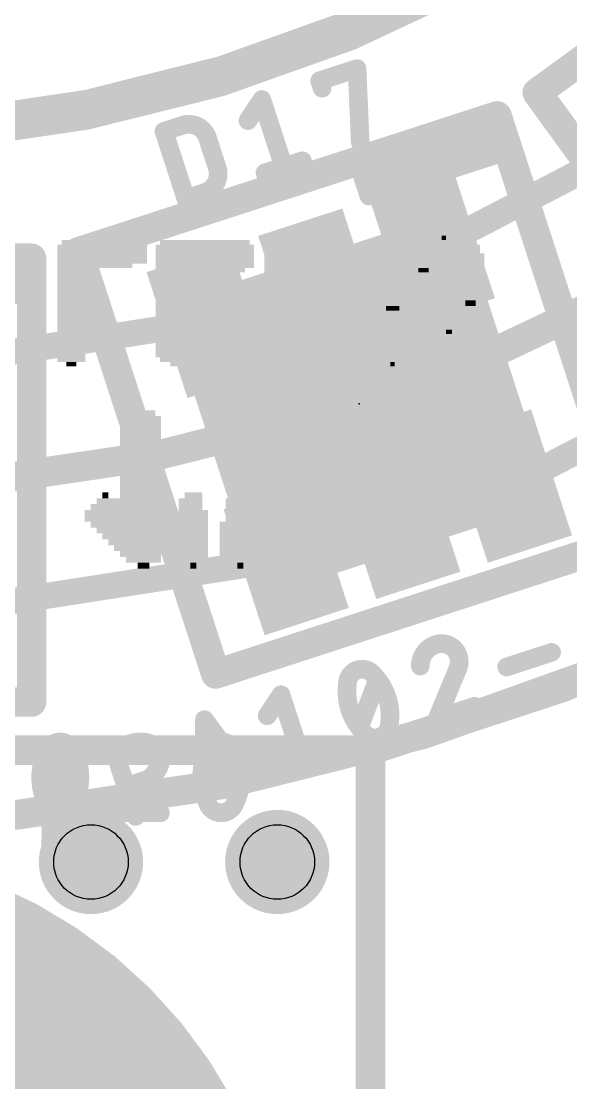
# Model space of a CAD drawing. Extents: x -30 to 92, y -59 to 43.
# Drawn here: x 16.03 to 19.78, y 5.48 to 12.72 of the extents above; entities that cross this region are included whole.
import ezdxf

# ---------------------------------------------------------------- set-up
doc = ezdxf.new("R2010")
doc.units = 0
for name, color, linetype in [('1', 12, 'CONTINUOUS'), ('16', 132, 'CONTINUOUS'), ('17', 110, 'CONTINUOUS'), ('20', 53, 'CONTINUOUS'), ('21', 41, 'CONTINUOUS'), ('22', 40, 'CONTINUOUS'), ('23', 53, 'CONTINUOUS'), ('25', 253, 'CONTINUOUS'), ('27', 253, 'CONTINUOUS'), ('29', 253, 'CONTINUOUS'), ('30', 253, 'CONTINUOUS'), ('31', 253, 'CONTINUOUS'), ('39', 12, 'CONTINUOUS'), ('51', 53, 'CONTINUOUS')]:
    doc.layers.add(name, color=color, linetype=linetype)

# ---------------------------------------------------------------- blocks, each defined once
blk = doc.blocks.new('RECT')
blk.add_solid([(-0.5, -0.5), (0.5, -0.5), (-0.5, 0.5), (0.5, 0.5)])
blk = doc.blocks.new('ROUNDP')
at = {"const_width": 0.5}
blk.add_lwpolyline([(0, -0.25, 1), (0, 0.25, 1), (0, -0.25)], format="xyb", dxfattribs=at)

msp = doc.modelspace()

# ---------------------------------------------------------------- linework, layer by layer
at = {"layer": '1'}
for points, const_width in [([(14.605, 33.655, 2.4142), (26.67, 21.59)], 0.2032), ([(14.605, 7.239, 0.4142), (28.956, 21.59)], 0.2032), ([(18.8165, 11.2042, 1), (18.8575, 11.1254)], 0.0889), ([(17.3221, 10.6265, 1), (17.3085, 10.7143)], 0.0889), ([(19.3419, 9.5875, 1), (19.3828, 9.5085)], 0.0889), ([(17.8474, 9.0097, 1), (17.8338, 9.0975)], 0.0889)]:
    msp.add_lwpolyline(points, format="xyb", dxfattribs=dict(at, const_width=const_width))
at = {"layer": '1', "const_width": 0.1778}
for points in [[(18.837, 11.1648), (20.5448, 12.0538)], [(17.3153, 10.6704), (15.405, 10.375)], [(21.544, 10.6785), (19.3623, 9.548)], [(15.405, 8.675), (17.8406, 9.0536)]]:
    msp.add_lwpolyline(points, dxfattribs=at)
at = {"layer": '16'}
for points, const_width in [([(14.605, 7.239, 0.4142), (28.9878, 21.6218)], 0.2032), ([(18.4658, 7.747, 1), (18.3642, 7.747)], 0.1016), ([(18.415, 7.6962, 1), (18.415, 7.7978)], 0.1016)]:
    msp.add_lwpolyline(points, format="xyb", dxfattribs=dict(at, const_width=const_width))
at = {"layer": '16', "const_width": 0.2032}
for points in [[(10.795, 7.747), (18.415, 7.747)], [(18.415, 7.747), (18.415, 3.81)]]:
    msp.add_lwpolyline(points, dxfattribs=at)
at = {"layer": '20'}
for points, const_width in [([(18.415, 7.747, 0.762), (18.415, 35.433)], 0.2032), ([(5.715, 17.78, 0.6619), (23.495, 17.78)], 0.2032), ([(18.4658, 7.747, 1), (18.3642, 7.747)], 0.1016), ([(18.4015, 7.796, 1), (18.4285, 7.698)], 0.1016)]:
    msp.add_lwpolyline(points, format="xyb", dxfattribs=dict(at, const_width=const_width))
at = {"layer": '20', "const_width": 0.2032}
msp.add_lwpolyline([(18.415, 3.81), (18.415, 7.747)], dxfattribs=at)
at = {"layer": '20'}
for centre in [(16.51, 6.985), (17.78, 6.985)]:
    msp.add_circle(centre, 0.254, dxfattribs=at)
at = {"layer": '21'}
for points, const_width in [([(14.605, 7.239, 1), (14.605, 35.941, 1), (14.605, 7.239)], 0.2032), ([(14.605, 11.9631, 1), (14.605, 31.2169, 1), (14.605, 11.9631)], 0.2032), ([(19.5217, 12.271, 1), (19.5805, 12.1901)], 0.1), ([(19.5916, 12.2599, 1), (19.5107, 12.2012)], 0.1), ([(19.3256, 12.088, 1), (19.2305, 12.0571)], 0.1), ([(19.2935, 12.025, 1), (19.2626, 12.1201)], 0.1), ([(19.3237, 12.0348, 1), (19.2633, 12.0152)], 0.0635), ([(19.3033, 11.9948, 1), (19.2837, 12.0552)], 0.0635), ([(19.2391, 11.8688, 1), (19.2195, 11.9292)], 0.0635), ([(19.4029, 11.8502, 1), (19.3078, 11.8193)], 0.1), ([(19.3078, 11.8193, 1), (19.4029, 11.8502)], 0.1), ([(19.3251, 11.825, 1), (19.3855, 11.8446)], 0.0635), ([(19.3651, 11.8046, 1), (19.3455, 11.865)], 0.0635), ([(18.3326, 11.7462, 1), (18.3523, 11.6858)], 0.0635), ([(18.3727, 11.7258, 1), (18.3123, 11.7062)], 0.0635), ([(18.3635, 11.6511, 1), (18.3832, 11.5907)], 0.0635), ([(18.4036, 11.6307, 1), (18.3432, 11.6111)], 0.0635), ([(18.3432, 11.6111, 1), (18.4036, 11.6307)], 0.0635), ([(18.3945, 11.556, 1), (18.4141, 11.4956)], 0.0635), ([(18.3741, 11.5159, 1), (18.4345, 11.5356)], 0.0635), ([(16.4724, 11.1609, 1), (16.3773, 11.13)], 0.1), ([(16.4094, 11.193, 1), (16.4403, 11.0979)], 0.1), ([(16.155, 11.102, 1), (16.055, 11.102)], 0.1), ([(16.105, 11.052, 1), (16.105, 11.152)], 0.1), ([(16.1367, 11.052, 1), (16.0733, 11.052)], 0.0635), ([(16.105, 11.0203, 1), (16.105, 11.0838)], 0.0635), ([(16.005, 10.9202, 1), (16.005, 10.9838)], 0.0635), ([(16.155, 10.852, 1), (16.055, 10.852)], 0.1), ([(16.055, 10.852, 1), (16.155, 10.852)], 0.1), ([(16.0733, 10.852, 1), (16.1367, 10.852)], 0.0635), ([(16.105, 10.8202, 1), (16.105, 10.8838)], 0.0635), ([(17.3448, 8.3142, 1), (17.3757, 8.2191)], 0.1), ([(17.3127, 8.2512, 1), (17.4078, 8.2821)], 0.1), ([(16.055, 8.075, 1), (16.155, 8.075)], 0.1), ([(16.105, 8.025, 1), (16.105, 8.125)], 0.1)]:
    msp.add_lwpolyline(points, format="xyb", dxfattribs=dict(at, const_width=const_width))
for points, const_width in [([(21.9782, 13.9939), (19.5511, 12.2305)], 0.2), ([(19.5511, 12.2305), (21.3304, 9.7816)], 0.2), ([(19.2781, 12.0725), (16.4249, 11.1455)], 0.2), ([(19.3553, 11.8348), (19.2781, 12.0725)], 0.2), ([(18.3425, 11.716), (19.2935, 12.025)], 0.127), ([(19.2935, 12.025), (19.3553, 11.8348)], 0.127), ([(19.2293, 11.899), (18.3734, 11.6209)], 0.127), ([(19.3553, 11.8348), (18.4043, 11.5258)], 0.127), ([(20.2135, 9.1937), (19.3553, 11.8348)], 0.2), ([(18.3734, 11.6209), (18.3425, 11.716)], 0.127), ([(18.4043, 11.5258), (18.3734, 11.6209)], 0.127), ([(16.4249, 11.1455), (17.3603, 8.2666)], 0.2), ([(16.105, 11.102), (13.105, 11.102)], 0.2), ([(16.105, 10.852), (16.105, 11.102)], 0.2), ([(15.105, 11.052), (16.105, 11.052)], 0.127), ([(16.105, 11.052), (16.105, 10.852)], 0.127), ([(16.005, 10.952), (15.105, 10.952)], 0.127), ([(16.105, 8.075), (16.105, 10.852)], 0.2), ([(16.105, 10.852), (15.105, 10.852)], 0.127), ([(17.3603, 8.2666), (20.2135, 9.1937)], 0.2), ([(13.105, 8.075), (16.105, 8.075)], 0.2)]:
    msp.add_lwpolyline(points, dxfattribs=dict(at, const_width=const_width))
at = {"layer": '23'}
msp.add_point((18.3388, 10.1092), dxfattribs=at)
at = {"layer": '25', "const_width": 0.127}
for points in [[(18.0687, 12.3116), (18.3237, 12.3945)], [(18.3237, 12.3945), (18.3453, 11.8941)], [(18.0853, 12.2606), (18.0687, 12.3116)], [(17.5801, 12.0401), (17.6744, 12.1835)], [(17.6744, 12.1835), (17.8235, 11.7245)], [(17.0077, 11.9669), (17.1352, 12.0083)], [(17.1569, 11.5079), (17.0077, 11.9669)], [(17.3042, 11.9223), (17.3704, 11.7183)], [(17.6961, 11.6831), (17.951, 11.766)], [(17.2844, 11.5493), (17.1569, 11.5079)]]:
    msp.add_lwpolyline(points, dxfattribs=at)
at = {"layer": '25'}
for points, const_width in [([(18.3554, 12.3958, 1), (18.292, 12.3931)], 0.0635), ([(18.3335, 12.3643, 1), (18.3139, 12.4247)], 0.0635), ([(18.0989, 12.3214, 1), (18.0385, 12.3018)], 0.0635), ([(18.0589, 12.3418, 1), (18.0785, 12.2814)], 0.0635), ([(17.7046, 12.1933, 1), (17.6442, 12.1737)], 0.0635), ([(17.7009, 12.1661, 1), (17.6479, 12.201)], 0.0635), ([(18.0551, 12.2508, 1), (18.1155, 12.2704)], 0.0635), ([(17.5535, 12.0575, 1), (17.6066, 12.0226)], 0.0635), ([(17.0379, 11.9767, 1), (16.9775, 11.9571)], 0.0635), ([(16.9979, 11.9971, 1), (17.0176, 11.9367)], 0.0635), ([(17.3042, 11.9223, 0.4142), (17.1352, 12.0083)], 0.127), ([(17.1254, 12.0385, 1), (17.145, 11.9781)], 0.0635), ([(17.145, 11.9781, 1), (17.1254, 12.0385)], 0.0635), ([(17.3344, 11.9321, 1), (17.274, 11.9124)], 0.0635), ([(17.274, 11.9124, 1), (17.3344, 11.9321)], 0.0635), ([(18.3136, 11.8927, 1), (18.377, 11.8954)], 0.0635), ([(17.9608, 11.7358, 1), (17.9412, 11.7962)], 0.0635), ([(17.2844, 11.5493, 0.4142), (17.3704, 11.7183)], 0.127), ([(17.4006, 11.7281, 1), (17.3402, 11.7085)], 0.0635), ([(17.3402, 11.7085, 1), (17.4006, 11.7281)], 0.0635), ([(17.6862, 11.7133, 1), (17.7059, 11.6529)], 0.0635), ([(17.7933, 11.7147, 1), (17.8537, 11.7343)], 0.0635), ([(17.2746, 11.5795, 1), (17.2942, 11.5191)], 0.0635), ([(17.2942, 11.5191, 1), (17.2746, 11.5795)], 0.0635), ([(17.1471, 11.5381, 1), (17.1667, 11.4777)], 0.0635), ([(17.1267, 11.4981, 1), (17.1871, 11.5177)], 0.0635)]:
    msp.add_lwpolyline(points, format="xyb", dxfattribs=dict(at, const_width=const_width))
at = {"layer": '27'}
for points, const_width in [([(18.8616, 8.4685, 0.3252), (18.7545, 8.321)], 0.127), ([(19.0136, 8.3911, 0.4142), (18.8616, 8.4685)], 0.127), ([(18.8518, 8.4987, 1), (18.8714, 8.4383)], 0.0635), ([(18.8714, 8.4383, 1), (18.8518, 8.4987)], 0.0635), ([(19.6594, 8.3843, 1), (19.6397, 8.4446)], 0.0635), ([(19.0044, 8.2894, 0.2052), (19.0136, 8.3911)], 0.127), ([(19.0438, 8.4009, 1), (18.9834, 8.3813)], 0.0635), ([(18.9834, 8.3813, 1), (19.0438, 8.4009)], 0.0635), ([(18.3271, 8.2949, 0.3205), (18.2585, 8.2021)], 0.127), ([(18.437, 8.2601, 0.3205), (18.3271, 8.2949)], 0.127), ([(18.3173, 8.3251, 1), (18.3369, 8.2647)], 0.0635), ([(18.3369, 8.2647, 1), (18.3173, 8.3251)], 0.0635), ([(18.4599, 8.2822, 1), (18.4142, 8.2381)], 0.0635), ([(18.5291, 8.1068, 0.1138), (18.437, 8.2601)], 0.127), ([(18.7227, 8.3209, 1), (18.7862, 8.321)], 0.0635), ([(18.9764, 8.3045, 1), (19.0323, 8.2743)], 0.0635), ([(19.0337, 8.2773, 1), (18.975, 8.3015)], 0.0635), ([(19.3337, 8.3452, 1), (19.3534, 8.2848)], 0.0635), ([(18.2585, 8.2021, 0.1139), (18.2741, 8.0239)], 0.127), ([(18.29, 8.1977, 1), (18.2271, 8.2065)], 0.0635), ([(18.4116, 8.241, 1), (18.4624, 8.2792)], 0.0635), ([(18.4919, 8.2148, 1), (18.4325, 8.2372)], 0.0635), ([(17.8355, 8.1351, 1), (17.7751, 8.1155)], 0.0635), ([(17.8318, 8.1079, 1), (17.7788, 8.1428)], 0.0635), ([(18.2268, 8.2026, 1), (18.2903, 8.2016)], 0.0635), ([(18.5447, 7.9286, 0.1139), (18.5291, 8.1068)], 0.127), ([(18.5593, 8.1166, 1), (18.4989, 8.097)], 0.0635), ([(18.4989, 8.097, 1), (18.5593, 8.1166)], 0.0635), ([(19.1353, 8.0166, 1), (19.1157, 8.077)], 0.0635), ([(18.3043, 8.0338, 1), (18.2439, 8.0141)], 0.0635), ([(18.2741, 8.0239, 0.1139), (18.3662, 7.8706)], 0.127), ([(18.2439, 8.0141, 1), (18.3043, 8.0338)], 0.0635), ([(17.3153, 7.9555, 1), (17.2518, 7.956)], 0.0635), ([(17.309, 7.9746, 1), (17.258, 7.9369)], 0.0635), ([(17.6844, 7.9993, 1), (17.7375, 7.9645)], 0.0635), ([(18.4762, 7.8359, 0.3205), (18.5447, 7.9286)], 0.127), ([(18.5133, 7.933, 1), (18.5762, 7.9242)], 0.0635), ([(18.5765, 7.9281, 1), (18.513, 7.9291)], 0.0635), ([(18.8607, 7.9942, 1), (18.8803, 7.9338)], 0.0635), ([(18.8411, 7.9761, 1), (18.8998, 7.9519)], 0.0635), ([(18.3114, 7.9159, 1), (18.3708, 7.8935)], 0.0635), ([(18.3662, 7.8706, 0.3205), (18.4762, 7.8359)], 0.127), ([(18.3916, 7.8897, 1), (18.3409, 7.8515)], 0.0635), ([(18.3434, 7.8486, 1), (18.3891, 7.8927)], 0.0635), ([(18.4664, 7.8661, 1), (18.486, 7.8057)], 0.0635), ([(18.486, 7.8057, 1), (18.4664, 7.8661)], 0.0635), ([(16.3009, 7.8031, 0.3205), (16.2071, 7.7361)], 0.127), ([(16.3947, 7.7361, 0.3205), (16.3009, 7.8031)], 0.127), ([(16.3009, 7.8348, 1), (16.3009, 7.7714)], 0.0635), ([(16.3009, 7.7714, 1), (16.3009, 7.8348)], 0.0635), ([(16.6557, 7.7852, 1), (16.6754, 7.7248)], 0.0635), ([(16.6957, 7.7648, 1), (16.6354, 7.7452)], 0.0635), ([(16.8629, 7.8031, 0.3252), (16.7155, 7.6959)], 0.127), ([(16.8759, 7.5414, 1), (16.793, 7.7964)], 0.127), ([(16.7832, 7.8266, 1), (16.8029, 7.7662)], 0.0635), ([(16.8029, 7.7662, 1), (16.7832, 7.8266)], 0.0635), ([(16.9836, 7.6824, 0.4142), (16.8629, 7.8031)], 0.127), ([(16.8629, 7.8348, 1), (16.8629, 7.7713)], 0.0635), ([(16.8629, 7.7714, 1), (16.8629, 7.8348)], 0.0635), ([(17.3982, 7.8031, 0.3205), (17.3043, 7.7361)], 0.127), ([(17.492, 7.7361, 0.3205), (17.3982, 7.8031)], 0.127), ([(17.3982, 7.8348, 1), (17.3982, 7.7714)], 0.0635), ([(17.3982, 7.7714, 1), (17.3982, 7.8348)], 0.0635), ([(16.2071, 7.7361, 0.1139), (16.1668, 7.5618)], 0.127), ([(16.177, 7.7464, 1), (16.2371, 7.7258)], 0.0635), ([(16.2356, 7.7222, 1), (16.1785, 7.75)], 0.0635), ([(16.4349, 7.5618, 0.1139), (16.3947, 7.7361)], 0.127), ([(16.4233, 7.75, 1), (16.3662, 7.7222)], 0.0635), ([(16.3647, 7.7258, 1), (16.4248, 7.7464)], 0.0635), ([(16.4329, 7.676, 1), (16.3833, 7.7157)], 0.0635), ([(16.9434, 7.5886, 0.2053), (16.9836, 7.6824)], 0.127), ([(17.0153, 7.6824, 1), (16.9518, 7.6824)], 0.0635), ([(17.3043, 7.7361, 0.1139), (17.2641, 7.5618)], 0.127), ([(17.2743, 7.7464, 1), (17.3344, 7.7258)], 0.0635), ([(17.3329, 7.7222, 1), (17.2758, 7.75)], 0.0635), ([(17.5322, 7.5618, 0.1139), (17.492, 7.7361)], 0.127), ([(17.5205, 7.75, 1), (17.4635, 7.7222)], 0.0635), ([(17.462, 7.7258, 1), (17.522, 7.7464)], 0.0635), ([(17.5302, 7.676, 1), (17.4806, 7.7157)], 0.0635), ([(18.0917, 7.6776, 1), (18.0721, 7.738)], 0.0635), ([(16.2655, 7.6356, 1), (16.2144, 7.5979)], 0.0635), ([(16.2717, 7.6165, 1), (16.2082, 7.617)], 0.0635), ([(16.6853, 7.7056, 1), (16.7457, 7.6861)], 0.0635), ([(16.9518, 7.6824, 1), (17.0153, 7.6824)], 0.0635), ([(17.5199, 7.6186, 1), (17.5003, 7.679)], 0.0635), ([(17.8171, 7.6551, 1), (17.8367, 7.5947)], 0.0635), ([(17.9242, 7.6565, 1), (17.9846, 7.6762)], 0.0635), ([(16.1668, 7.5618, 0.1139), (16.2071, 7.3875)], 0.127), ([(16.1986, 7.5618, 1), (16.1351, 7.5618)], 0.0635), ([(16.3947, 7.3875, 0.1139), (16.4349, 7.5618)], 0.127), ([(16.4667, 7.5618, 1), (16.4032, 7.5618)], 0.0635), ([(16.8661, 7.5716, 1), (16.8857, 7.5112)], 0.0635), ([(16.8857, 7.5112, 1), (16.8661, 7.5716)], 0.0635), ([(16.9215, 7.6116, 1), (16.9653, 7.5656)], 0.0635), ([(16.9676, 7.568, 1), (16.9192, 7.6092)], 0.0635), ([(17.2641, 7.5618, 0.1139), (17.3043, 7.3875)], 0.127), ([(17.2959, 7.5618, 1), (17.2324, 7.5618)], 0.0635), ([(17.2708, 7.6045, 1), (17.2904, 7.5441)], 0.0635), ([(17.492, 7.3875, 0.1139), (17.5322, 7.5618)], 0.127), ([(17.564, 7.5618, 1), (17.5005, 7.5618)], 0.0635), ([(16.1351, 7.5618, 1), (16.1986, 7.5618)], 0.0635), ([(16.4032, 7.5618, 1), (16.4667, 7.5618)], 0.0635), ([(16.7386, 7.5302, 1), (16.7582, 7.4698)], 0.0635), ([(17.2324, 7.5618, 1), (17.2959, 7.5618)], 0.0635), ([(17.5005, 7.5618, 1), (17.564, 7.5618)], 0.0635), ([(17.5601, 7.5277, 1), (17.6112, 7.5654)], 0.0635), ([(16.1689, 7.4476, 1), (16.2184, 7.4079)], 0.0635), ([(17.2479, 7.4473, 1), (17.3114, 7.4469)], 0.0635), ([(17.2661, 7.4476, 1), (17.3157, 7.4079)], 0.0635), ([(16.2371, 7.3978, 1), (16.177, 7.3772)], 0.0635), ([(16.2071, 7.3875, 0.3205), (16.3009, 7.3205)], 0.127), ([(16.1785, 7.3736, 1), (16.2356, 7.4014)], 0.0635), ([(16.3009, 7.3205, 0.3205), (16.3947, 7.3875)], 0.127), ([(16.3009, 7.3522, 1), (16.3009, 7.2888)], 0.0635), ([(16.3009, 7.2888, 1), (16.3009, 7.3522)], 0.0635), ([(16.3662, 7.4014, 1), (16.4233, 7.3736)], 0.0635), ([(16.4248, 7.3772, 1), (16.3647, 7.3978)], 0.0635), ([(16.7155, 7.3522, 1), (16.7155, 7.2888)], 0.0635), ([(16.9836, 7.2888, 1), (16.9836, 7.3522)], 0.0635), ([(17.3043, 7.3875, 0.3205), (17.3982, 7.3205)], 0.127), ([(17.3344, 7.3978, 1), (17.2743, 7.3772)], 0.0635), ([(17.2758, 7.3736, 1), (17.3329, 7.4014)], 0.0635), ([(17.3982, 7.3205, 0.3205), (17.492, 7.3875)], 0.127), ([(17.3982, 7.3522, 1), (17.3982, 7.2888)], 0.0635), ([(17.3982, 7.2888, 1), (17.3982, 7.3522)], 0.0635), ([(17.4635, 7.4014, 1), (17.5205, 7.3736)], 0.0635), ([(17.522, 7.3772, 1), (17.462, 7.3978)], 0.0635), ([(16.4763, 7.2796, 1), (16.4567, 7.34)], 0.0635), ([(16.6913, 7.3411, 1), (16.7397, 7.2999)], 0.0635), ([(16.7845, 7.2862, 1), (16.8449, 7.3058)], 0.0635), ([(16.2272, 7.2654, 1), (16.2469, 7.205)], 0.0635), ([(16.5165, 7.1886, 1), (16.5676, 7.2263)], 0.0635), ([(16.2043, 7.1083, 1), (16.2678, 7.1078)], 0.0635)]:
    msp.add_lwpolyline(points, format="xyb", dxfattribs=dict(at, const_width=const_width))
at = {"layer": '27', "const_width": 0.127}
for points in [[(19.3436, 8.315), (19.6495, 8.4145)], [(19.0044, 8.2894), (18.8705, 7.964)], [(18.3411, 7.9047), (18.4622, 8.226)], [(17.7109, 7.9819), (17.8053, 8.1253)], [(17.8053, 8.1253), (17.9544, 7.6663)], [(18.8705, 7.964), (19.1255, 8.0468)], [(17.2796, 7.4471), (17.2835, 7.9558)], [(17.2835, 7.9558), (17.5856, 7.5465)], [(16.6655, 7.755), (16.793, 7.7964)], [(16.8147, 7.296), (16.6655, 7.755)], [(16.1936, 7.4277), (16.4081, 7.6959)], [(17.2909, 7.4277), (17.5054, 7.6959)], [(17.8269, 7.6249), (18.0819, 7.7078)], [(16.2361, 7.108), (16.2399, 7.6167)], [(16.2399, 7.6167), (16.5421, 7.2075)], [(17.5101, 7.6488), (17.2806, 7.5743)], [(16.9434, 7.5886), (16.7155, 7.3205)], [(16.8759, 7.5414), (16.7484, 7.5)], [(16.7155, 7.3205), (16.9836, 7.3205)], [(16.4665, 7.3098), (16.237, 7.2352)]]:
    msp.add_lwpolyline(points, dxfattribs=at)
at = {"layer": '29', "const_width": 0.3556}
for points in [[(16.51, 6.8072, 1), (16.51, 7.1628, 1), (16.51, 6.8072)], [(17.78, 6.8072, 1), (17.78, 7.1628, 1), (17.78, 6.8072)]]:
    msp.add_lwpolyline(points, format="xyb", dxfattribs=at)
at = {"layer": '30', "const_width": 0.3556}
for points in [[(16.51, 6.8072, 1), (16.51, 7.1628, 1), (16.51, 6.8072)], [(17.78, 6.8072, 1), (17.78, 7.1628, 1), (17.78, 6.8072)]]:
    msp.add_lwpolyline(points, format="xyb", dxfattribs=at)
at = {"layer": '51', "const_width": 0.1}
for points in [[(17.0787, 10.7512), (18.9808, 11.3693)], [(18.9808, 11.3693), (19.5989, 9.4672)], [(18.9487, 11.3063), (18.6634, 11.2136)], [(19.1032, 10.8307), (18.9487, 11.3063)], [(18.6634, 11.2136), (18.8179, 10.738)], [(18.1879, 11.0591), (17.9026, 10.9664)], [(18.3424, 10.5835), (18.1879, 11.0591)], [(17.9026, 10.9664), (18.0571, 10.4908)], [(17.427, 10.8118), (17.1417, 10.7191)], [(17.5816, 10.3363), (17.427, 10.8118)], [(18.8179, 10.738), (19.1032, 10.8307)], [(17.6968, 8.8491), (17.0787, 10.7512)], [(17.1417, 10.7191), (17.2962, 10.2436)], [(18.0571, 10.4908), (18.3424, 10.5835)], [(17.2962, 10.2436), (17.5816, 10.3363)], [(19.3814, 9.9748), (19.096, 9.8821)], [(19.5359, 9.4993), (19.3814, 9.9748)], [(19.096, 9.8821), (19.2506, 9.4066)], [(18.3352, 9.6349), (18.6205, 9.7276)], [(18.6205, 9.7276), (18.775, 9.252)], [(18.4897, 9.1593), (18.3352, 9.6349)], [(17.5744, 9.3877), (17.8597, 9.4804)], [(19.5989, 9.4672), (17.6968, 8.8491)], [(17.8597, 9.4804), (18.0142, 9.0048)], [(19.2506, 9.4066), (19.5359, 9.4993)], [(17.7289, 8.9121), (17.5744, 9.3877)], [(18.775, 9.252), (18.4897, 9.1593)], [(18.0142, 9.0048), (17.7289, 8.9121)]]:
    msp.add_lwpolyline(points, dxfattribs=at)
at = {"layer": '51', "const_width": 0.05}
for points in [[(19.0046, 11.377, 1), (18.9571, 11.3615)], [(18.9886, 11.3455, 1), (18.9731, 11.393)], [(18.9725, 11.314, 1), (18.925, 11.2985)], [(18.9565, 11.2825, 1), (18.941, 11.33)], [(18.6872, 11.2213, 1), (18.6396, 11.2058)], [(18.6557, 11.2373, 1), (18.6711, 11.1898)], [(18.2117, 11.0668, 1), (18.1641, 11.0513)], [(18.1956, 11.0353, 1), (18.1802, 11.0828)], [(17.9264, 10.9741, 1), (17.8788, 10.9586)], [(17.8948, 10.9901, 1), (17.9103, 10.9426)], [(17.4508, 10.8196, 1), (17.4033, 10.8041)], [(17.4348, 10.7881, 1), (17.4193, 10.8356)], [(19.0795, 10.823, 1), (19.127, 10.8385)], [(19.111, 10.807, 1), (19.0955, 10.8545)], [(17.1025, 10.759, 1), (17.0549, 10.7435)], [(17.071, 10.775, 1), (17.0865, 10.7275)], [(18.8102, 10.7618, 1), (18.8257, 10.7143)], [(17.1655, 10.7269, 1), (17.118, 10.7114)], [(17.134, 10.7429, 1), (17.1495, 10.6954)], [(18.7942, 10.7303, 1), (18.8417, 10.7458)], [(18.3186, 10.5758, 1), (18.3662, 10.5913)], [(18.3501, 10.5597, 1), (18.3347, 10.6073)], [(18.0494, 10.5146, 1), (18.0648, 10.467)], [(18.0333, 10.4831, 1), (18.0809, 10.4985)], [(17.5578, 10.3286, 1), (17.6053, 10.344)], [(17.5893, 10.3125, 1), (17.5738, 10.3601)], [(17.2885, 10.2674, 1), (17.304, 10.2198)], [(17.2725, 10.2359, 1), (17.32, 10.2513)], [(19.4051, 9.9825, 1), (19.3576, 9.9671)], [(19.3891, 9.951, 1), (19.3736, 9.9986)], [(19.0883, 9.9059, 1), (19.1038, 9.8583)], [(19.1198, 9.8898, 1), (19.0723, 9.8744)], [(18.6443, 9.7353, 1), (18.5967, 9.7198)], [(18.6282, 9.7038, 1), (18.6128, 9.7514)], [(18.359, 9.6426, 1), (18.3114, 9.6271)], [(18.3275, 9.6586, 1), (18.3429, 9.6111)], [(17.8834, 9.4881, 1), (17.8359, 9.4726)], [(17.8674, 9.4566, 1), (17.8519, 9.5041)], [(19.5121, 9.4915, 1), (19.5596, 9.507)], [(19.5436, 9.4755, 1), (19.5281, 9.523)], [(19.5751, 9.4594, 1), (19.6226, 9.4749)], [(19.6066, 9.4434, 1), (19.5911, 9.4909)], [(17.5981, 9.3954, 1), (17.5506, 9.3799)], [(17.5666, 9.4114, 1), (17.5821, 9.3639)], [(19.2428, 9.4303, 1), (19.2583, 9.3828)], [(19.2268, 9.3988, 1), (19.2743, 9.4143)], [(18.7512, 9.2443, 1), (18.7988, 9.2598)], [(18.7827, 9.2283, 1), (18.7673, 9.2758)], [(18.482, 9.1831, 1), (18.4974, 9.1356)], [(18.4659, 9.1516, 1), (18.5135, 9.1671)], [(18.0219, 8.9811, 1), (18.0065, 9.0286)], [(17.9904, 8.9971, 1), (18.038, 9.0126)], [(17.7211, 8.9359, 1), (17.7366, 8.8884)], [(17.7051, 8.9044, 1), (17.7526, 8.9199)], [(17.689, 8.8729, 1), (17.7045, 8.8253)], [(17.673, 8.8414, 1), (17.7205, 8.8569)]]:
    msp.add_lwpolyline(points, format="xyb", dxfattribs=at)

# ---------------------------------------------------------------- block references
at = {"layer": '1', "xscale": 0.7, "yscale": 0.4, "rotation": 108}
for p in [(18.837, 11.1648), (18.0761, 10.9176), (17.3153, 10.6704), (19.3623, 9.548), (18.6015, 9.3008), (17.8406, 9.0536)]:
    msp.add_blockref('RECT', p, dxfattribs=at)
at = {"layer": '17', "xscale": 6.35, "yscale": 6.35}
msp.add_blockref('ROUNDP', (14.5923, 3.81), dxfattribs=at)
msp.add_blockref('ROUNDP', (14.5923, 3.81), dxfattribs=at)
at = {"layer": '22'}
for p, xscale, yscale in [((16.581, 11.21), 0.54, 0.03), ((17.286, 11.21), 0.61, 0.03), ((17.926, 11.21), 0.41, 0.03), ((18.931, 11.21), 0.32, 0.03), ((18.916, 11.24), 0.03, 0.03), ((16.586, 11.18), 0.61, 0.03), ((16.586, 11.15), 0.61, 0.03), ((17.286, 11.18), 0.67, 0.03), ((17.286, 11.15), 0.67, 0.03), ((17.946, 11.18), 0.51, 0.03), ((17.976, 11.15), 0.57, 0.03), ((18.921, 11.15), 0.48, 0.03), ((18.936, 11.18), 0.45, 0.03), ((16.586, 11.115), 0.61, 0.04), ((16.586, 11.08), 0.61, 0.03), ((17.286, 11.115), 0.67, 0.04), ((17.286, 11.08), 0.67, 0.03), ((17.991, 11.115), 0.6, 0.04), ((18.011, 11.08), 0.64, 0.03), ((18.936, 11.115), 0.51, 0.04), ((18.951, 11.08), 0.48, 0.03), ((16.536, 11.05), 0.51, 0.03), ((16.391, 11.02), 0.22, 0.03), ((16.391, 10.99), 0.22, 0.03), ((17.286, 11.05), 0.67, 0.03), ((17.256, 11.02), 0.61, 0.03), ((17.061, 10.99), 0.22, 0.03), ((18.026, 11.05), 0.67, 0.03), ((18.041, 11.02), 0.7, 0.03), ((17.801, 10.99), 0.22, 0.03), ((18.261, 10.99), 0.26, 0.03), ((18.791, 11.05), 0.16, 0.03), ((18.776, 11.02), 0.07, 0.03), ((19.016, 10.99), 0.35, 0.03), ((19.061, 11.02), 0.26, 0.03), ((19.096, 11.05), 0.19, 0.03), ((16.391, 10.955), 0.22, 0.04), ((16.391, 10.92), 0.22, 0.03), ((17.061, 10.955), 0.22, 0.04), ((17.061, 10.92), 0.22, 0.03), ((17.801, 10.955), 0.22, 0.04), ((17.801, 10.92), 0.22, 0.03), ((18.296, 10.955), 0.25, 0.04), ((18.311, 10.92), 0.22, 0.03), ((18.951, 10.92), 0.42, 0.03), ((18.981, 10.955), 0.42, 0.04), ((16.391, 10.89), 0.22, 0.03), ((16.391, 10.86), 0.22, 0.03), ((17.206, 10.89), 0.51, 0.03), ((17.221, 10.86), 0.54, 0.03), ((17.801, 10.89), 0.22, 0.03), ((17.801, 10.86), 0.22, 0.03), ((18.311, 10.89), 0.22, 0.03), ((18.326, 10.86), 0.19, 0.03), ((18.921, 10.89), 0.42, 0.03), ((18.886, 10.86), 0.35, 0.03), ((16.391, 10.83), 0.22, 0.03), ((16.391, 10.795), 0.22, 0.04), ((17.221, 10.83), 0.54, 0.03), ((17.221, 10.795), 0.54, 0.04), ((17.801, 10.83), 0.22, 0.03), ((17.801, 10.795), 0.22, 0.04), ((18.326, 10.83), 0.19, 0.03), ((18.341, 10.795), 0.22, 0.04), ((18.821, 10.83), 0.22, 0.03), ((18.806, 10.795), 0.19, 0.04), ((19.096, 10.795), 0.07, 0.04), ((16.391, 10.76), 0.22, 0.03), ((16.391, 10.73), 0.22, 0.03), ((16.391, 10.7), 0.22, 0.03), ((17.221, 10.76), 0.54, 0.03), ((17.221, 10.73), 0.54, 0.03), ((17.191, 10.7), 0.48, 0.03), ((17.801, 10.76), 0.22, 0.03), ((17.801, 10.73), 0.22, 0.03), ((17.801, 10.7), 0.22, 0.03), ((18.311, 10.73), 0.22, 0.03), ((18.311, 10.7), 0.22, 0.03), ((18.326, 10.76), 0.19, 0.03), ((18.566, 10.76), 0.09, 0.03), ((18.586, 10.73), 0.13, 0.03), ((18.586, 10.7), 0.13, 0.03), ((18.936, 10.76), 0.45, 0.03), ((18.936, 10.73), 0.45, 0.03), ((18.936, 10.7), 0.45, 0.03), ((16.391, 10.67), 0.22, 0.03), ((16.391, 10.635), 0.22, 0.04), ((17.061, 10.67), 0.22, 0.03), ((17.061, 10.635), 0.22, 0.04), ((17.801, 10.67), 0.22, 0.03), ((17.801, 10.635), 0.22, 0.04), ((18.261, 10.635), 0.26, 0.04), ((18.296, 10.67), 0.25, 0.03), ((18.571, 10.67), 0.16, 0.03), ((18.571, 10.635), 0.16, 0.04), ((18.951, 10.67), 0.42, 0.03), ((18.951, 10.635), 0.28, 0.04), ((16.391, 10.6), 0.22, 0.03), ((16.391, 10.57), 0.22, 0.03), ((17.061, 10.6), 0.22, 0.03), ((17.271, 10.57), 0.64, 0.03), ((17.801, 10.6), 0.22, 0.03), ((18.026, 10.57), 0.67, 0.03), ((18.231, 10.6), 0.32, 0.03), ((18.586, 10.6), 0.19, 0.03), ((18.586, 10.57), 0.19, 0.03), ((18.951, 10.6), 0.04, 0.03), ((16.391, 10.54), 0.22, 0.03), ((16.391, 10.51), 0.22, 0.03), ((16.391, 10.475), 0.22, 0.04), ((17.286, 10.54), 0.67, 0.03), ((17.286, 10.51), 0.67, 0.03), ((17.286, 10.475), 0.67, 0.04), ((18.026, 10.54), 0.67, 0.03), ((18.011, 10.51), 0.64, 0.03), ((17.991, 10.475), 0.6, 0.04), ((18.586, 10.54), 0.19, 0.03), ((18.586, 10.51), 0.19, 0.03), ((18.586, 10.475), 0.19, 0.04), ((16.376, 10.44), 0.19, 0.03), ((16.376, 10.41), 0.19, 0.03), ((17.286, 10.44), 0.67, 0.03), ((17.301, 10.41), 0.64, 0.03), ((17.961, 10.44), 0.54, 0.03), ((17.946, 10.41), 0.45, 0.03), ((18.586, 10.44), 0.19, 0.03), ((18.571, 10.41), 0.16, 0.03), ((16.376, 10.38), 0.07, 0.03), ((17.306, 10.38), 0.51, 0.03), ((17.911, 10.38), 0.26, 0.03), ((18.566, 10.38), 0.03, 0.03), ((16.848, 10.045), 0.2, 0.04), ((16.868, 10.005), 0.24, 0.04), ((16.848, 9.965), 0.28, 0.04), ((16.848, 9.925), 0.28, 0.04), ((16.848, 9.885), 0.28, 0.04), ((16.848, 9.845), 0.28, 0.04), ((16.848, 9.805), 0.28, 0.04), ((16.848, 9.765), 0.28, 0.04), ((16.848, 9.725), 0.28, 0.04), ((16.848, 9.685), 0.28, 0.04), ((16.848, 9.645), 0.28, 0.04), ((16.848, 9.605), 0.28, 0.04), ((16.848, 9.565), 0.28, 0.04), ((16.608, 9.485), 0.04, 0.04), ((16.848, 9.525), 0.28, 0.04), ((16.848, 9.485), 0.28, 0.04), ((17.208, 9.485), 0.12, 0.04), ((17.528, 9.485), 0.12, 0.04), ((16.748, 9.405), 0.48, 0.04), ((16.768, 9.445), 0.44, 0.04), ((17.188, 9.445), 0.16, 0.04), ((17.188, 9.405), 0.16, 0.04), ((17.508, 9.445), 0.16, 0.04), ((17.508, 9.405), 0.16, 0.04), ((16.728, 9.365), 0.52, 0.04), ((16.728, 9.325), 0.52, 0.04), ((17.208, 9.365), 0.2, 0.04), ((17.208, 9.325), 0.2, 0.04), ((17.528, 9.365), 0.2, 0.04), ((17.528, 9.325), 0.2, 0.04), ((16.748, 9.285), 0.48, 0.04), ((16.768, 9.245), 0.44, 0.04), ((17.188, 9.245), 0.24, 0.04), ((17.208, 9.285), 0.2, 0.04), ((17.508, 9.285), 0.24, 0.04), ((17.508, 9.245), 0.24, 0.04), ((16.788, 9.205), 0.4, 0.04), ((17.188, 9.205), 0.24, 0.04), ((17.508, 9.205), 0.24, 0.04), ((16.808, 9.165), 0.36, 0.04), ((16.828, 9.125), 0.32, 0.04), ((17.188, 9.165), 0.24, 0.04), ((17.188, 9.125), 0.24, 0.04), ((17.508, 9.165), 0.24, 0.04), ((17.508, 9.125), 0.24, 0.04), ((16.848, 9.085), 0.28, 0.04), ((16.868, 9.045), 0.24, 0.04), ((17.188, 9.085), 0.24, 0.04), ((17.208, 9.045), 0.2, 0.04), ((17.508, 9.085), 0.24, 0.04), ((17.528, 9.045), 0.2, 0.04), ((16.868, 9.005), 0.08, 0.04), ((17.208, 9.005), 0.04, 0.04), ((17.528, 9.005), 0.04, 0.04)]:
    msp.add_blockref('RECT', p, dxfattribs=dict(at, xscale=xscale, yscale=yscale))
at = {"layer": '29', "xscale": 0.9032, "yscale": 0.6032, "rotation": 108}
for p in [(18.837, 11.1648), (18.0761, 10.9176), (17.3153, 10.6704), (19.3623, 9.548), (18.6015, 9.3008), (17.8406, 9.0536)]:
    msp.add_blockref('RECT', p, dxfattribs=at)
at = {"layer": '29', "xscale": 6.5532, "yscale": 6.5532}
msp.add_blockref('ROUNDP', (14.5923, 3.81), dxfattribs=at)
at = {"layer": '30', "xscale": 6.5532, "yscale": 6.5532}
msp.add_blockref('ROUNDP', (14.5923, 3.81), dxfattribs=at)
at = {"layer": '31', "xscale": 0.3, "yscale": 0.6, "rotation": 18}
for p in [(18.837, 11.1648), (18.0761, 10.9176), (17.3153, 10.6704), (19.3623, 9.548), (18.6015, 9.3008), (17.8406, 9.0536)]:
    msp.add_blockref('RECT', p, dxfattribs=at)
at = {"layer": '39', "xscale": 2.032, "yscale": 2.032, "rotation": 18}
msp.add_blockref('RECT', (18.3388, 10.1092), dxfattribs=at)
at = {"layer": '51', "xscale": 0.508, "yscale": 0.254, "rotation": 18}
msp.add_blockref('RECT', (18.378, 9.9884), dxfattribs=at)

doc.saveas('drawing.dxf')
